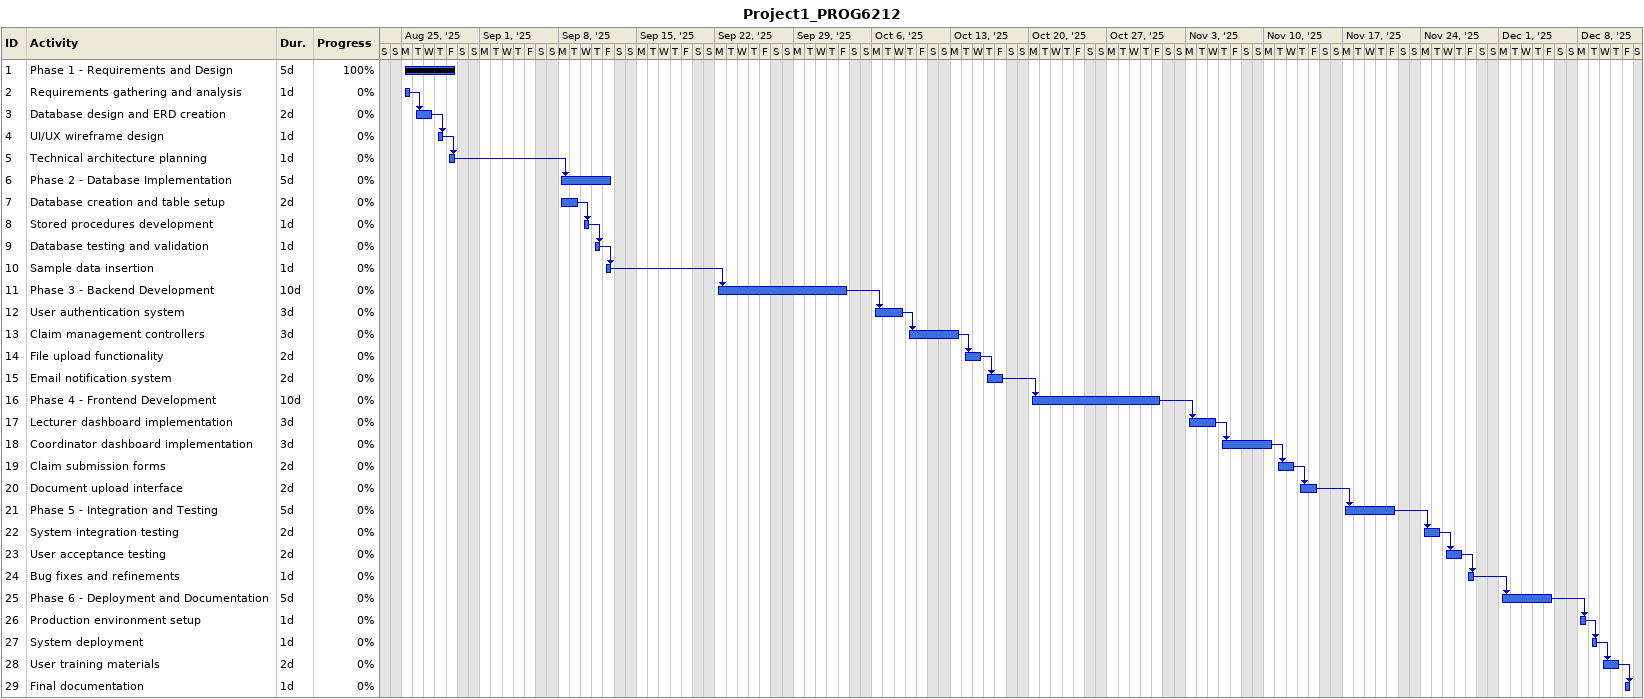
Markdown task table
Project1_PROG6212

| ID | Task | Duration | Start | Finish | Predecessors | % complete |
|---|---|---|---|---|---|---|
| 1 | Phase 1 - Requirements and Design | 5d | 2025-08-25 | 2025-08-29 |  | 100 |
| 2 | Requirements gathering and analysis | 1d | 2025-08-25 | 2025-08-25 |  | 0 |
| 3 | Database design and ERD creation | 2d | 2025-08-26 | 2025-08-27 | 2 | 0 |
| 4 | UI/UX wireframe design | 1d | 2025-08-28 | 2025-08-28 | 3 | 0 |
| 5 | Technical architecture planning | 1d | 2025-08-29 | 2025-08-29 | 4 | 0 |
| 6 | Phase 2 - Database Implementation | 5d | 2025-09-08 | 2025-09-12 | 5 | 0 |
| 7 | Database creation and table setup | 2d | 2025-09-08 | 2025-09-09 |  | 0 |
| 8 | Stored procedures development | 1d | 2025-09-10 | 2025-09-10 | 7 | 0 |
| 9 | Database testing and validation | 1d | 2025-09-11 | 2025-09-11 | 8 | 0 |
| 10 | Sample data insertion | 1d | 2025-09-12 | 2025-09-12 | 9 | 0 |
| 11 | Phase 3 - Backend Development | 10d | 2025-09-22 | 2025-10-03 | 10 | 0 |
| 12 | User authentication system | 3d | 2025-10-06 | 2025-10-08 | 11 | 0 |
| 13 | Claim management controllers | 3d | 2025-10-09 | 2025-10-13 | 12 | 0 |
| 14 | File upload functionality | 2d | 2025-10-14 | 2025-10-15 | 13 | 0 |
| 15 | Email notification system | 2d | 2025-10-16 | 2025-10-17 | 14 | 0 |
| 16 | Phase 4 - Frontend Development | 10d | 2025-10-20 | 2025-10-31 | 15 | 0 |
| 17 | Lecturer dashboard implementation | 3d | 2025-11-03 | 2025-11-05 | 16 | 0 |
| 18 | Coordinator dashboard implementation | 3d | 2025-11-06 | 2025-11-10 | 17 | 0 |
| 19 | Claim submission forms | 2d | 2025-11-11 | 2025-11-12 | 18 | 0 |
| 20 | Document upload interface | 2d | 2025-11-13 | 2025-11-14 | 19 | 0 |
| 21 | Phase 5 - Integration and Testing | 5d | 2025-11-17 | 2025-11-21 | 20 | 0 |
| 22 | System integration testing | 2d | 2025-11-24 | 2025-11-25 | 21 | 0 |
| 23 | User acceptance testing | 2d | 2025-11-26 | 2025-11-27 | 22 | 0 |
| 24 | Bug fixes and refinements | 1d | 2025-11-28 | 2025-11-28 | 23 | 0 |
| 25 | Phase 6 - Deployment and Documentation | 5d | 2025-12-01 | 2025-12-05 | 24 | 0 |
| 26 | Production environment setup | 1d | 2025-12-08 | 2025-12-08 | 25 | 0 |
| 27 | System deployment | 1d | 2025-12-09 | 2025-12-09 | 26 | 0 |
| 28 | User training materials | 2d | 2025-12-10 | 2025-12-11 | 27 | 0 |
| 29 | Final documentation | 1d | 2025-12-12 | 2025-12-12 | 28 | 0 |
